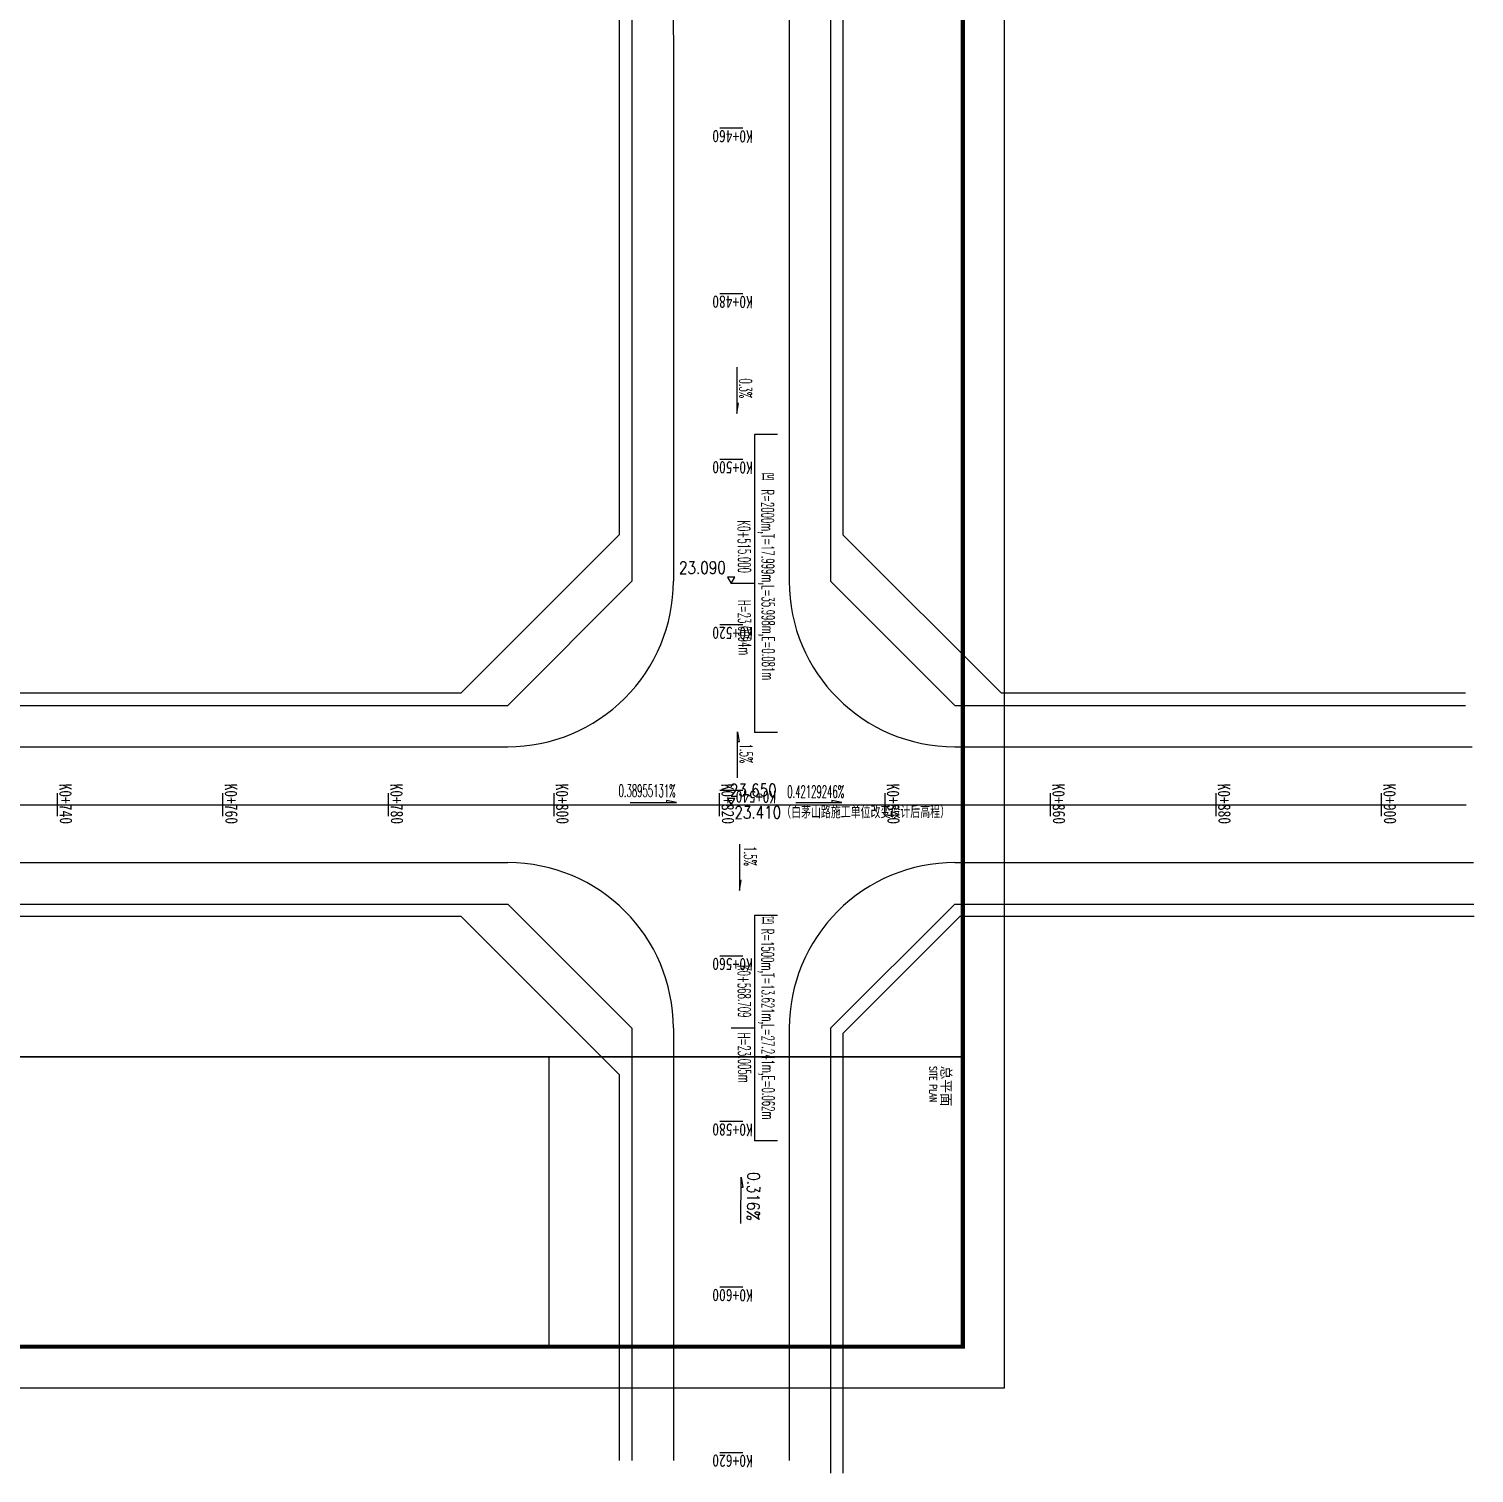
# Model space of a CAD drawing. Header units: millimetres. Extents: x 418304 to 847498, y 48187 to 111456.
# Drawn here: x 423723.6 to 423898.3, y 55501.5 to 55676 of the extents above; entities that cross this region are included whole.
import ezdxf

# ---------------------------------------------------------------- set-up
doc = ezdxf.new("R2010")
doc.units = ezdxf.units.MM
doc.header["$LTSCALE"] = 1000
doc.linetypes.add('X3', pattern=[5, 4, -1])
for name, color, linetype in [('TK', 4, 'Continuous'), ('建设布局', 7, 'Continuous'), ('道路网', 7, 'Continuous'), ('高程设计数据', 7, 'Continuous')]:
    doc.layers.add(name, color=color, linetype=linetype)
doc.styles.add('HZ', font='rs.shx', dxfattribs={"width": 0.8, "bigfont": 'hztxt.shx'})
doc.styles.add('ROMANS', font='romans', dxfattribs={"width": 0.65, "height": 231.275})
doc.styles.add('图签宋体', font='', dxfattribs={"height": 300})
doc.styles.add('等线体', font='simhei.ttf')
doc.styles.get('图签宋体').set_extended_font_data('NSimSun')

# ---------------------------------------------------------------- blocks, each defined once
blk = doc.blocks.new('wetrewtewtre')
at = {"layer": '建设布局', "color": 8, "linetype": 'Continuous', "flags": 128}
for points in [[(423897.23, 55773.77), (423822.01, 55773.77), (423822.02, 55614.89), (423841.14, 55595.77), (423897.23, 55595.77)], [(423897.23, 55773.77), (423822.01, 55773.77), (423822.02, 55614.89), (423841.14, 55595.77), (423897.23, 55595.77)], [(423795.01, 55503.06), (423795.02, 55549.65), (423775.89, 55568.77), (423342.15, 55568.77)], [(423795.01, 55503.06), (423795.02, 55549.65), (423775.89, 55568.77), (423342.15, 55568.77)], [(423898.28, 55568.77), (423836.14, 55568.77), (423822.02, 55554.65), (423822.02, 55501.53)], [(423898.28, 55568.77), (423836.14, 55568.77), (423822.02, 55554.65), (423822.02, 55501.53)]]:
    blk.add_lwpolyline(points, dxfattribs=at)
at = {"layer": '道路网', "color": 8, "linetype": 'Continuous', "lineweight": 30}
for p, q in [((423809.92, 55663.98), (423807.12, 55663.98)), ((423809.92, 55663.98), (423807.12, 55663.98)), ((423809.92, 55643.98), (423807.12, 55643.98)), ((423809.92, 55643.98), (423807.12, 55643.98)), ((423809.92, 55623.98), (423807.12, 55623.98)), ((423809.92, 55623.98), (423807.12, 55623.98)), ((423809.92, 55603.98), (423807.12, 55603.98)), ((423809.92, 55603.98), (423807.12, 55603.98)), ((423727.06, 55583.67), (423727.06, 55580.87)), ((423727.06, 55583.67), (423727.06, 55580.87)), ((423747.06, 55583.67), (423747.06, 55580.87)), ((423747.06, 55583.67), (423747.06, 55580.87)), ((423767.06, 55583.67), (423767.06, 55580.87)), ((423767.06, 55583.67), (423767.06, 55580.87)), ((423787.06, 55583.67), (423787.06, 55580.87)), ((423787.06, 55583.67), (423787.06, 55580.87)), ((423807.06, 55583.67), (423807.06, 55580.87)), ((423807.06, 55583.67), (423807.06, 55580.87)), ((423809.92, 55583.98), (423807.12, 55583.98)), ((423809.92, 55583.98), (423807.12, 55583.98)), ((423827.06, 55583.67), (423827.06, 55580.87)), ((423827.06, 55583.67), (423827.06, 55580.87)), ((423847.06, 55583.67), (423847.06, 55580.87)), ((423847.06, 55583.67), (423847.06, 55580.87)), ((423867.06, 55583.67), (423867.06, 55580.87)), ((423867.06, 55583.67), (423867.06, 55580.87)), ((423887.06, 55583.67), (423887.06, 55580.87)), ((423887.06, 55583.67), (423887.06, 55580.87)), ((423809.92, 55563.98), (423807.12, 55563.98)), ((423809.92, 55563.98), (423807.12, 55563.98)), ((423809.92, 55543.98), (423807.12, 55543.98)), ((423809.92, 55543.98), (423807.12, 55543.98)), ((423809.92, 55523.98), (423807.12, 55523.98)), ((423809.92, 55523.98), (423807.12, 55523.98)), ((423809.92, 55503.98), (423807.12, 55503.98)), ((423809.92, 55503.98), (423807.12, 55503.98))]:
    blk.add_line(p, q, dxfattribs=at)
at = {"layer": '道路网', "color": 8, "linetype": 'Continuous'}
for p, q in [((423781.52, 55594.27), (423796.52, 55609.27)), ((423781.52, 55594.27), (423796.52, 55609.27)), ((423820.52, 55609.27), (423835.52, 55594.27)), ((423820.52, 55609.27), (423835.52, 55594.27)), ((423342.15, 55594.27), (423781.52, 55594.27)), ((423342.15, 55594.27), (423781.52, 55594.27)), ((423835.52, 55594.27), (423897.23, 55594.27)), ((423835.52, 55594.27), (423897.23, 55594.27)), ((423342.15, 55589.27), (423781.52, 55589.27)), ((423342.15, 55589.27), (423781.52, 55589.27)), ((423835.52, 55589.27), (423898.06, 55589.27)), ((423835.52, 55589.27), (423898.06, 55589.27)), ((423342.15, 55575.27), (423781.52, 55575.27)), ((423342.15, 55575.27), (423781.52, 55575.27)), ((423835.52, 55575.27), (423898.22, 55575.27)), ((423835.52, 55575.27), (423898.22, 55575.27)), ((423342.15, 55570.27), (423781.52, 55570.27)), ((423342.15, 55570.27), (423781.52, 55570.27)), ((423796.52, 55555.27), (423781.52, 55570.27)), ((423796.52, 55555.27), (423781.52, 55570.27)), ((423835.52, 55570.27), (423820.52, 55555.27)), ((423835.52, 55570.27), (423820.52, 55555.27)), ((423835.52, 55570.27), (423898.27, 55570.27)), ((423835.52, 55570.27), (423898.27, 55570.27)), ((423796.52, 55555.27), (423796.52, 55503.06)), ((423796.52, 55555.27), (423796.52, 55503.06)), ((423801.52, 55555.27), (423801.52, 55503.06)), ((423801.52, 55555.27), (423801.52, 55503.06)), ((423815.52, 55555.27), (423815.52, 55503.06)), ((423815.52, 55555.27), (423815.52, 55503.06)), ((423820.52, 55555.27), (423820.52, 55501.53)), ((423820.52, 55555.27), (423820.52, 55501.53))]:
    blk.add_line(p, q, dxfattribs=at)
at = {"layer": '道路网', "color": 8, "linetype": 'X3'}
blk.add_line((423342.15, 55582.27), (423897.34, 55582.27), dxfattribs=at)
blk.add_line((423342.15, 55582.27), (423897.34, 55582.27), dxfattribs=at)
at = {"layer": '道路网', "color": 8, "linetype": 'Continuous', "flags": 128}
for points in [[(423796.51, 56099.98), (423796.51, 55746.27), (423796.52, 55609.27)], [(423796.51, 56099.98), (423796.51, 55746.27), (423796.52, 55609.27)], [(423801.51, 56099.98), (423801.51, 55741.27), (423801.52, 55609.27)], [(423801.51, 56099.98), (423801.51, 55741.27), (423801.52, 55609.27)], [(423815.51, 56099.98), (423815.51, 55741.27), (423815.52, 55609.27)], [(423815.51, 56099.98), (423815.51, 55741.27), (423815.52, 55609.27)], [(423820.51, 56099.98), (423820.51, 55746.27), (423820.52, 55609.27)], [(423820.51, 56099.98), (423820.51, 55746.27), (423820.52, 55609.27)]]:
    blk.add_lwpolyline(points, dxfattribs=at)
at = {"layer": '道路网', "color": 8, "linetype": 'Continuous'}
for centre, start, end in [((423781.52, 55609.27), 270, 0.0001), ((423781.52, 55609.27), 270, 0.0001), ((423835.52, 55609.27), 180.0001, 270), ((423835.52, 55609.27), 180.0001, 270), ((423781.52, 55555.27), 0.0001, 90), ((423781.52, 55555.27), 0.0001, 90), ((423835.52, 55555.27), 90, 180.0001), ((423835.52, 55555.27), 90, 180.0001)]:
    blk.add_arc(centre, 20, start, end, dxfattribs=at)
at = {"layer": '道路网', "color": 8, "linetype": 'Continuous', "style": '等线体', "width": 0.8}
for s, rotation, p in [('K0+460', 179.384, (423811.13, 55663.72)), ('K0+460', 179.384, (423811.13, 55663.72)), ('K0+480', 179.384, (423811.13, 55643.72)), ('K0+480', 179.384, (423811.13, 55643.72)), ('K0+500', 179.384, (423811.13, 55623.72)), ('K0+500', 179.384, (423811.13, 55623.72)), ('K0+520', 179.384, (423811.13, 55603.72)), ('K0+520', 179.384, (423811.13, 55603.72)), ('K0+740', 271.0552, (423727.31, 55584.81)), ('K0+740', 271.0552, (423727.31, 55584.81)), ('K0+760', 271.0552, (423747.31, 55584.81)), ('K0+760', 271.0552, (423747.31, 55584.81)), ('K0+780', 271.0552, (423767.31, 55584.81)), ('K0+780', 271.0552, (423767.31, 55584.81)), ('K0+800', 271.0552, (423787.31, 55584.81)), ('K0+800', 271.0552, (423787.31, 55584.81)), ('K0+820', 271.0552, (423807.31, 55584.81)), ('K0+820', 271.0552, (423807.31, 55584.81)), ('K0+840', 271.0552, (423827.31, 55584.81)), ('K0+840', 271.0552, (423827.31, 55584.81)), ('K0+860', 271.0552, (423847.31, 55584.81)), ('K0+860', 271.0552, (423847.31, 55584.81)), ('K0+880', 271.0552, (423867.31, 55584.81)), ('K0+880', 271.0552, (423867.31, 55584.81)), ('K0+900', 271.0552, (423887.31, 55584.81)), ('K0+900', 271.0552, (423887.31, 55584.81)), ('K0+540', 179.384, (423813.95, 55583.93)), ('K0+540', 179.384, (423813.95, 55583.93)), ('K0+560', 179.384, (423811.13, 55563.72)), ('K0+560', 179.384, (423811.13, 55563.72)), ('K0+580', 179.384, (423811.13, 55543.72)), ('K0+580', 179.384, (423811.13, 55543.72)), ('K0+600', 179.384, (423811.13, 55523.72)), ('K0+600', 179.384, (423811.13, 55523.72)), ('K0+620', 179.384, (423811.13, 55503.72)), ('K0+620', 179.384, (423811.13, 55503.72))]:
    blk.add_text(s, height=1.5, rotation=rotation, dxfattribs=at).set_placement(p)
blk = doc.blocks.new('GeYuanFrame_32218021', base_point=(11.55, 13.52))
at = {"layer": 'TK'}
blk.add_lwpolyline([(11.55, 854.52), (1497.55, 854.52), (1497.55, 13.52), (11.55, 13.52)], close=True, dxfattribs=at)
at = {"layer": 'TK', "const_width": 1}
blk.add_lwpolyline([(1487.55, 844.52), (1487.55, 23.52), (36.55, 23.52), (36.55, 844.52)], close=True, dxfattribs=at)
at = {"layer": 'TK'}
for points, const_width in [([(1417.55, 844.52), (1417.55, 23.52)], 0.4), ([(1417.55, 744.49), (1487.55, 744.49)], 0.35)]:
    blk.add_lwpolyline(points, dxfattribs=dict(at, const_width=const_width))
at = {"layer": 'TK', "style": '图签宋体'}
blk.add_text('总平面', height=2.4, dxfattribs=at).set_placement((1419.7, 839.29))
at = {"layer": 'TK', "style": 'ROMANS', "width": 0.76}
blk.add_text('SITE PLAN', height=1.697, dxfattribs=at).set_placement((1419.82, 836.49))

msp = doc.modelspace()

# ---------------------------------------------------------------- linework, layer by layer
at = {"layer": '建设布局', "color": 1, "linetype": 'Continuous', "flags": 128}
msp.add_lwpolyline([(423431.612, 55595.771), (423775.894, 55595.771), (423795.015, 55614.892), (423795.015, 55713.137), (423431.612, 55713.172)], close=True, dxfattribs=at)
msp.add_lwpolyline([(423431.612, 55595.771), (423775.894, 55595.771), (423795.015, 55614.892), (423795.015, 55713.137), (423431.612, 55713.172)], close=True, dxfattribs=at)
at = {"layer": '高程设计数据', "color": 1, "linetype": 'Continuous'}
for p, q in [((423814.115, 55626.979), (423811.315, 55626.979)), ((423811.315, 55626.979), (423811.315, 55590.981)), ((423814.115, 55626.979), (423811.315, 55626.979)), ((423811.315, 55626.979), (423811.315, 55590.981)), ((423811.315, 55608.98), (423808.515, 55608.98)), ((423811.315, 55608.98), (423808.515, 55608.98)), ((423814.115, 55590.981), (423811.315, 55590.981)), ((423814.115, 55590.981), (423811.315, 55590.981)), ((423814.115, 55568.892), (423811.315, 55568.892)), ((423811.315, 55568.892), (423811.315, 55541.65)), ((423814.115, 55568.892), (423811.315, 55568.892)), ((423811.315, 55568.892), (423811.315, 55541.65)), ((423811.315, 55555.271), (423808.515, 55555.271)), ((423811.315, 55555.271), (423808.515, 55555.271)), ((423814.115, 55541.65), (423811.315, 55541.65)), ((423814.115, 55541.65), (423811.315, 55541.65))]:
    msp.add_line(p, q, dxfattribs=at)
at = {"layer": '高程设计数据', "color": 4, "linetype": 'Continuous', "flags": 128}
for points in [[(423809.191, 55635.111), (423809.185, 55629.538), (423809.41, 55630.755), (423809.186, 55630.755)], [(423809.191, 55635.111), (423809.185, 55629.538), (423809.41, 55630.755), (423809.186, 55630.755)], [(423809.262, 55585.509), (423809.257, 55591.082), (423809.481, 55589.865), (423809.258, 55589.865)], [(423809.262, 55585.509), (423809.257, 55591.082), (423809.481, 55589.865), (423809.258, 55589.865)], [(423796.32, 55582.544), (423801.893, 55582.538), (423800.677, 55582.763), (423800.676, 55582.54)], [(423796.32, 55582.544), (423801.893, 55582.538), (423800.677, 55582.763), (423800.676, 55582.54)], [(423816.32, 55582.544), (423821.893, 55582.538), (423820.677, 55582.763), (423820.676, 55582.54)], [(423816.32, 55582.544), (423821.893, 55582.538), (423820.677, 55582.763), (423820.676, 55582.54)], [(423809.5, 55577.488), (423809.495, 55571.915), (423809.719, 55573.132), (423809.496, 55573.132)], [(423809.5, 55577.488), (423809.495, 55571.915), (423809.719, 55573.132), (423809.496, 55573.132)], [(423809.689, 55531.683), (423809.697, 55537.256), (423809.918, 55536.039), (423809.695, 55536.039)], [(423809.689, 55531.683), (423809.697, 55537.256), (423809.918, 55536.039), (423809.695, 55536.039)]]:
    msp.add_lwpolyline(points, dxfattribs=at)
at = {"layer": '高程设计数据', "color": 1, "linetype": 'Continuous', "flags": 128}
for points in [[(423808.515, 55608.98), (423808.957, 55609.746), (423808.073, 55609.746)], [(423808.515, 55608.98), (423808.957, 55609.746), (423808.073, 55609.746)], [(423808.515, 55582.271), (423808.957, 55583.037), (423808.073, 55583.037)], [(423808.515, 55582.271), (423808.957, 55583.037), (423808.073, 55583.037)]]:
    msp.add_lwpolyline(points, close=True, dxfattribs=at)

# ---------------------------------------------------------------- block references
at = {"xscale": 0.5, "yscale": 0.5, "zscale": 0.5, "rotation": 270}
msp.add_blockref('GeYuanFrame_32218021', (423421.008, 56254.804), dxfattribs=at)
msp.add_blockref('wetrewtewtre', (0, 0))

# ---------------------------------------------------------------- texts
at = {"layer": '高程设计数据', "color": 1, "linetype": 'Continuous', "style": 'HZ'}
for s, rotation, width, p in [('0.3%', 269.92167, 0.5, (423809.502, 55633.764)), ('0.3%', 269.92167, 0.5, (423809.502, 55633.764)), ('凹  R=2000m,T=17.999m,L=35.998m,E=0.081m', 270.25766, 0.5, (423812.152, 55622.388)), ('凹  R=2000m,T=17.999m,L=35.998m,E=0.081m', 270.25766, 0.5, (423812.152, 55622.388)), ('K0+515.000', 270.81408, 0.5, (423809.285, 55616.595)), ('K0+515.000', 270.81408, 0.5, (423809.285, 55616.595)), ('23.090', 0.18894, 0.8, (423802.206, 55610.15)), ('23.090', 0.18894, 0.8, (423802.206, 55610.15)), ('H=23.0094m', 270.81408, 0.5, (423809.333, 55606.994)), ('H=23.0094m', 270.81408, 0.5, (423809.333, 55606.994)), ('1.5%%%', 269.92167, 0.5, (423809.574, 55589.657)), ('1.5%%%', 269.92167, 0.5, (423809.574, 55589.657)), ('0.38955131%', 359.92167, 0.5, (423794.901, 55583.207)), ('0.38955131%', 359.92167, 0.5, (423794.901, 55583.207)), ('23.650', 0.18894, 0.8, (423808.35, 55583.284)), ('23.650', 0.18894, 0.8, (423808.35, 55583.284)), ('0.42129246%', 359.92167, 0.5, (423815.281, 55583.1)), ('0.42129246%', 359.92167, 0.5, (423815.281, 55583.1)), ('23.410（白茅山路施工单位改变设计后高程）', 0.18894, 0.8, (423808.898, 55580.582)), ('23.410（白茅山路施工单位改变设计后高程）', 0.18894, 0.8, (423808.898, 55580.582)), ('1.5%', 269.92167, 0.5, (423810.067, 55577.251)), ('1.5%', 269.92167, 0.5, (423810.067, 55577.251)), ('凹 R=1500m,T=13.621m,L=27.241m,E=0.062m', 270.25766, 0.5, (423812.152, 55568.822)), ('凹 R=1500m,T=13.621m,L=27.241m,E=0.062m', 270.25766, 0.5, (423812.152, 55568.822)), ('K0+568.709', 270.81408, 0.5, (423809.285, 55562.886)), ('K0+568.709', 270.81408, 0.5, (423809.285, 55562.886)), ('H=23.005m', 270.81408, 0.5, (423809.312, 55554.718)), ('H=23.005m', 270.81408, 0.5, (423809.312, 55554.718)), ('0.316%', 269.26664, 0.8, (423810.481, 55537.893)), ('0.316%', 269.26664, 0.8, (423810.481, 55537.893))]:
    msp.add_text(s, height=1.5, rotation=rotation, dxfattribs=dict(at, width=width)).set_placement(p)

doc.saveas('drawing.dxf')
